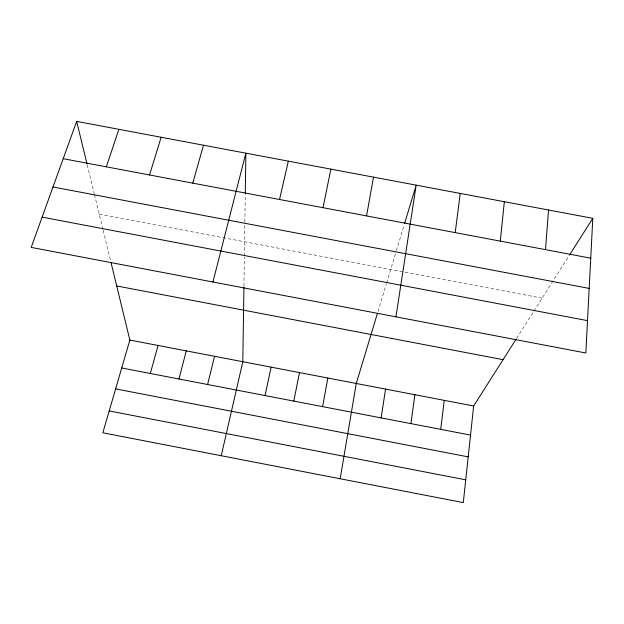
<?xml version="1.0" encoding="UTF-8"?>
<svg xmlns="http://www.w3.org/2000/svg" width="624" height="624" viewBox="0 0 624 624"><rect width="100%" height="100%" fill="white"/><g stroke="black" fill="none" stroke-linecap="round" stroke-linejoin="round"><path stroke-width="0.47" stroke-dasharray="3.12 2.34" d="M243.929 286.034L244.351 256.885M244.366 255.941L244.85 222.994M244.865 222.05L245.271 194.165M377.988 311.548L386.357 283.842M386.63 282.937L396.1 251.597M396.373 250.708L404.11 225.077M516.563 338.419L533.38 311.922M533.894 311.111L569.548 254.951M99.255 214.227L542.123 298.155M87.251 164.876L94.232 193.565M94.458 194.501L102.929 229.32M103.155 230.264L110.783 261.604"/><path stroke-width="0.94" d="M243.914 287.001L242.814 361.725L221.239 455.723M245.287 193.206L245.872 153.169L212.932 282.001M592.8 218.322L585.842 352.997L31.2 247.4L76.674 121.391L592.8 218.322L570.055 254.155M545.485 249.639L548.535 210.007M500.308 241.121L504.34 201.708M516.04 339.238L473.655 405.998L463.297 502.609L102.835 432.791L129.862 340.057L111.002 262.509M440.708 429.351L444.257 400.358M455.208 232.619L460.216 193.424M410.912 423.618L414.89 394.727M395.944 316.844L416.177 185.149L404.664 223.259M381.147 417.893L385.562 389.103M340.181 478.764L356.257 383.479L377.434 313.388M366.561 215.904L373.495 177.138M322.592 406.63L327.85 378.035M293.803 401.092L299.473 372.59M323.014 207.691L330.884 169.135M265.044 395.561L271.128 367.154M279.529 199.493L288.343 161.148M207.62 384.517L214.531 356.296M178.955 379.002L186.28 350.875M150.322 373.495L158.059 345.462M192.785 183.128L203.471 145.205M149.526 174.97L161.132 137.257M106.33 166.826L118.872 129.316M63.211 158.699L590.741 258.18M53.001 186.989L589.181 288.413M42.12 217.136L587.512 320.635M116.704 285.948L503.061 359.674M129.862 340.057L473.655 405.998M121.719 367.988L470.535 435.092M115.627 388.9L468.203 456.877M109.208 410.935L465.738 479.833M76.674 121.391L87.025 163.948"/></g></svg>
